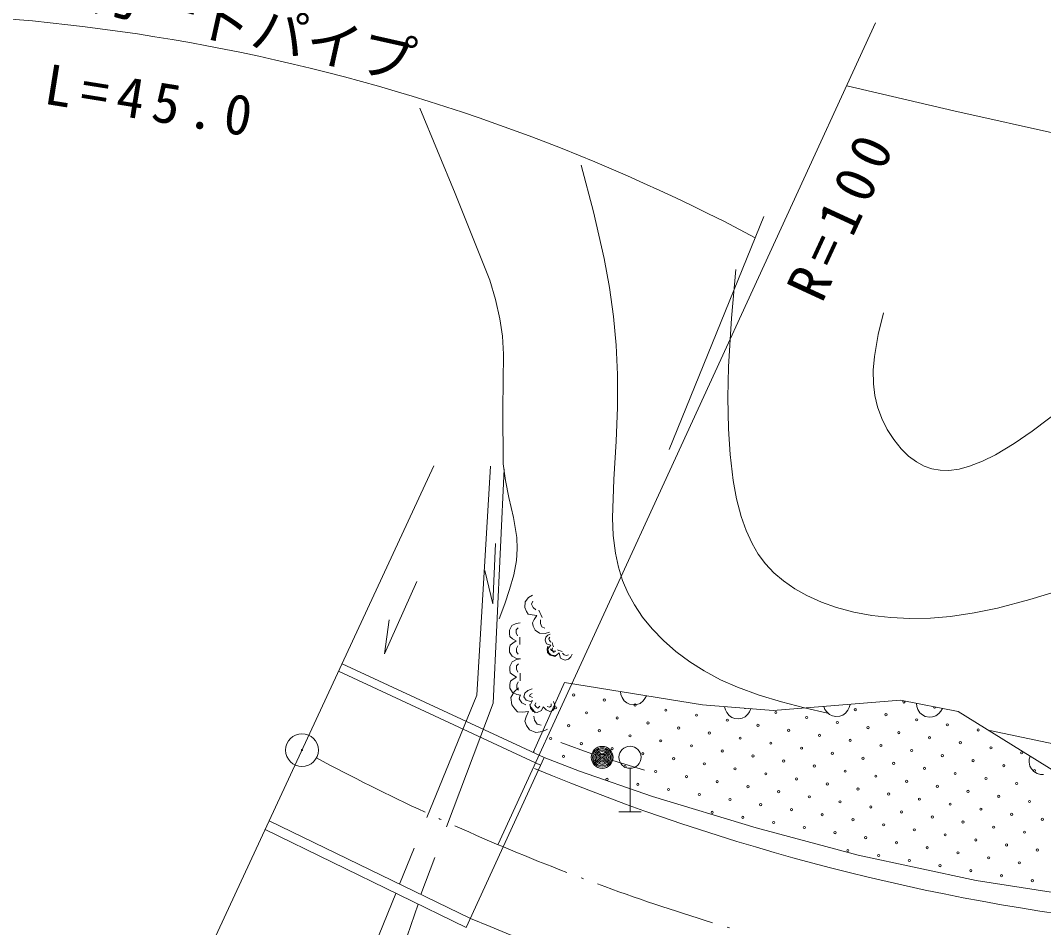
# Model space of a CAD drawing. Units: millimetres, scale not verified. Extents: x -16827 to 623173, y -207307 to 152693.
# Drawn here: x 254521 to 300983, y 50942 to 92149 of the extents above; entities that cross this region are included whole.
import ezdxf
from ezdxf.enums import TextEntityAlignment as Align

# ---------------------------------------------------------------- set-up
doc = ezdxf.new("R2010")
doc.units = ezdxf.units.MM
doc.header["$LTSCALE"] = 1000
doc.linetypes.add('DASHED', pattern=[7.5, 6, -1.5])
doc.layers.add('S-BGD', color=7, linetype='Continuous', lineweight=13)
doc.styles.add('ＭＳ ゴシック', font='')
doc.styles.get('ＭＳ ゴシック').set_extended_font_data('MS Gothic')

msp = doc.modelspace()

# ---------------------------------------------------------------- linework, layer by layer
at = {"layer": 'S-BGD'}
for p, q in [((276216, 54723), (293358, 92034)), ((292044, 89174), (296912, 88050)), ((272660, 88159), (274269, 84287)), ((296912, 88050), (301794, 86948)), ((279989, 85568), (280538, 83456)), ((274269, 84287), (275839, 80351)), ((280538, 83456), (281028, 81330)), ((288281, 83237), (283977, 72651)), ((281028, 81330), (281272, 80019)), ((287003, 80829), (286807, 78630)), ((275839, 80351), (276095, 79480)), ((281272, 80019), (281456, 78704)), ((276095, 79480), (276294, 78591)), ((276294, 78591), (276409, 77800)), ((281456, 78704), (281574, 77393)), ((286807, 78630), (286669, 76413)), ((293716, 78871), (293479, 77879)), ((276409, 77800), (276464, 76991)), ((293479, 77879), (293301, 76876)), ((281574, 77393), (281633, 76063)), ((276464, 76991), (276426, 74501)), ((293301, 76876), (293248, 76258)), ((286669, 76413), (286640, 75020)), ((293248, 76258), (293257, 75638)), ((281633, 76063), (281634, 74568)), ((293257, 75638), (293322, 75116)), ((286640, 75020), (286671, 73599)), ((293322, 75116), (293449, 74592)), ((300463, 73498), (302328, 74898)), ((276426, 74501), (276449, 72001)), ((281634, 74568), (281575, 73044)), ((293449, 74592), (293639, 74073)), ((293639, 74073), (293888, 73570)), ((286671, 73599), (286750, 72426)), ((293888, 73570), (294182, 73108)), ((299644, 72930), (300463, 73498)), ((281575, 73044), (281462, 71293)), ((294182, 73108), (294519, 72689)), ((294519, 72689), (294855, 72362)), ((298800, 72419), (299644, 72930)), ((286750, 72426), (286891, 71243)), ((294855, 72362), (295216, 72091)), ((295216, 72091), (295556, 71907)), ((297622, 71895), (298210, 72123)), ((298210, 72123), (298800, 72419)), ((260201, 43682), (273296, 71915)), ((275861, 71901), (275240, 61497)), ((276483, 71772), (275991, 61135)), ((276449, 72001), (276541, 71244)), ((295556, 71907), (295910, 71782)), ((295910, 71782), (296293, 71716)), ((296293, 71716), (296687, 71710)), ((296687, 71710), (297146, 71770)), ((297146, 71770), (297622, 71895)), ((276541, 71244), (276695, 70483)), ((281462, 71293), (281409, 69552)), ((286891, 71243), (287043, 70413)), ((276695, 70483), (276911, 69571)), ((287043, 70413), (287253, 69609)), ((276911, 69571), (277064, 68664)), ((281409, 69552), (281445, 68748)), ((287253, 69609), (287473, 68982)), ((287473, 68982), (287745, 68390)), ((276099, 68384), (275970, 65643)), ((277064, 68664), (277084, 68148)), ((281445, 68748), (281540, 67953)), ((287745, 68390), (288026, 67911)), ((277084, 68148), (277045, 67622)), ((281540, 67953), (281673, 67320)), ((288026, 67911), (288360, 67460)), ((277045, 67622), (276922, 66960)), ((288360, 67460), (288739, 67057)), ((275970, 65643), (275610, 67161)), ((276922, 66960), (276737, 66300)), ((281673, 67320), (281863, 66705)), ((288739, 67057), (289170, 66688)), ((272523, 66661), (271049, 63374)), ((281863, 66705), (282101, 66146)), ((289170, 66688), (289684, 66331)), ((276737, 66300), (276512, 65640)), ((277600, 65932), (277777, 66048)), ((282101, 66146), (282400, 65598)), ((289684, 66331), (290240, 66020)), ((290240, 66020), (290898, 65725)), ((300356, 65840), (301808, 66282)), ((276512, 65640), (276261, 64970)), ((277425, 65475), (277437, 65741)), ((277437, 65741), (277600, 65932)), ((277786, 65772), (277731, 65634)), ((277731, 65634), (277800, 65482)), ((282400, 65598), (282777, 65042)), ((290898, 65725), (291588, 65482)), ((298888, 65457), (300356, 65840)), ((277502, 65306), (277425, 65475)), ((277581, 65178), (277502, 65306)), ((277756, 65140), (277581, 65178)), ((277971, 65116), (277756, 65140)), ((277800, 65482), (277925, 65375)), ((277853, 64939), (277971, 65116)), ((278062, 65366), (278105, 65248)), ((278105, 65248), (278146, 65159)), ((278146, 65159), (278213, 65022)), ((291588, 65482), (292373, 65273)), ((292373, 65273), (293182, 65120)), ((293182, 65120), (294045, 65020)), ((295843, 64999), (296764, 65079)), ((296764, 65079), (297832, 65238)), ((297832, 65238), (298888, 65457)), ((271049, 63374), (271269, 64919)), ((276725, 64452), (276830, 64663)), ((276830, 64663), (277031, 64760)), ((277031, 64760), (277215, 64790)), ((277772, 64790), (277853, 64939)), ((277808, 64633), (277772, 64790)), ((277891, 64451), (277808, 64633)), ((278139, 64916), (278133, 64760)), ((278133, 64760), (278204, 64604)), ((278204, 64604), (278341, 64538)), ((282777, 65042), (283212, 64506)), ((294045, 65020), (294909, 64979)), ((294909, 64979), (295843, 64999)), ((276726, 64288), (276725, 64452)), ((276744, 64156), (276726, 64288)), ((276872, 64063), (276744, 64156)), ((277123, 64563), (277029, 64472)), ((277029, 64472), (277031, 64324)), ((277031, 64324), (277093, 64192)), ((277201, 64136), (277194, 64025)), ((278098, 64310), (277891, 64451)), ((278343, 64299), (278098, 64310)), ((278546, 64356), (278343, 64299)), ((278346, 63999), (278373, 64138)), ((278373, 64138), (278474, 64227)), ((278474, 64227), (278576, 64275)), ((278560, 64128), (278520, 64060)), ((283212, 64506), (283725, 63975)), ((276732, 63633), (276760, 63774)), ((276760, 63774), (276878, 63865)), ((277038, 63966), (276872, 64063)), ((276878, 63865), (277038, 63966)), ((277102, 63744), (277041, 63620)), ((277194, 64025), (277195, 63938)), ((277195, 63938), (277200, 63802)), ((278374, 63903), (278346, 63999)), ((278406, 63830), (278374, 63903)), ((278496, 63797), (278406, 63830)), ((278445, 63592), (278467, 63723)), ((278477, 63610), (278531, 63683)), ((278608, 63767), (278496, 63797)), ((278520, 64060), (278545, 63974)), ((278531, 63683), (278608, 63767)), ((278545, 63974), (278603, 63908)), ((278675, 63892), (278688, 63827)), ((278688, 63827), (278703, 63777)), ((278703, 63777), (278728, 63699)), ((283725, 63975), (284288, 63479)), ((276734, 63456), (276732, 63633)), ((276851, 63268), (276734, 63456)), ((277045, 63171), (276851, 63268)), ((277041, 63620), (277043, 63468)), ((277043, 63468), (277130, 63366)), ((278463, 63435), (278445, 63592)), ((278580, 63316), (278463, 63435)), ((278484, 63524), (278477, 63610)), ((278514, 63422), (278484, 63524)), ((278612, 63331), (278514, 63422)), ((278691, 63279), (278580, 63316)), ((278598, 63609), (278638, 63525)), ((278741, 63307), (278612, 63331)), ((278638, 63525), (278737, 63491)), ((278681, 63649), (278666, 63567)), ((278666, 63567), (278691, 63478)), ((278691, 63478), (278759, 63433)), ((278783, 63261), (278691, 63279)), ((278737, 63491), (278840, 63503)), ((278853, 63321), (278741, 63307)), ((278876, 63325), (278783, 63261)), ((278979, 63414), (278876, 63325)), ((278903, 63563), (278975, 63532)), ((278975, 63532), (279034, 63513)), ((279010, 63284), (278979, 63414)), ((279044, 63183), (279010, 63284)), ((279034, 63513), (279126, 63485)), ((279143, 63406), (279212, 63336)), ((279212, 63336), (279314, 63302)), ((279314, 63302), (279403, 63337)), ((279514, 63236), (279404, 63128)), ((279575, 63354), (279514, 63236)), ((284288, 63479), (284913, 63010)), ((269124, 62920), (278297, 58660)), ((276740, 62806), (276845, 63017)), ((276742, 62642), (276740, 62806)), ((276845, 63017), (277046, 63114)), ((277231, 63144), (277045, 63171)), ((277138, 62917), (277045, 62826)), ((277045, 62826), (277046, 62677)), ((277046, 63114), (277231, 63144)), ((279131, 63132), (279044, 63183)), ((279251, 63093), (279131, 63132)), ((279404, 63128), (279251, 63093)), ((284913, 63010), (285566, 62596)), ((268967, 62582), (278142, 58321)), ((276759, 62510), (276742, 62642)), ((276888, 62417), (276759, 62510)), ((277053, 62319), (276888, 62417)), ((276894, 62219), (277053, 62319)), ((277046, 62677), (277109, 62546)), ((277216, 62490), (277209, 62378)), ((277209, 62378), (277210, 62292)), ((277210, 62292), (277215, 62156)), ((285566, 62596), (286312, 62200)), ((276748, 61987), (276775, 62127)), ((276749, 61810), (276748, 61987)), ((276866, 61622), (276749, 61810)), ((276775, 62127), (276894, 62219)), ((276949, 61656), (277137, 61838)), ((277117, 62098), (277057, 61974)), ((277057, 61974), (277058, 61821)), ((277058, 61821), (277145, 61719)), ((277803, 58890), (279230, 62081)), ((279230, 62081), (285490, 61052)), ((286312, 62200), (287081, 61860)), ((287081, 61860), (288066, 61501)), ((276795, 61386), (276949, 61656)), ((276842, 61061), (276795, 61386)), ((277061, 61525), (276866, 61622)), ((277246, 61498), (277061, 61525)), ((277211, 61504), (277176, 61325)), ((277425, 61593), (277374, 61415)), ((277374, 61415), (277488, 61267)), ((277570, 61708), (277425, 61593)), ((277762, 61787), (277570, 61708)), ((277667, 61535), (277644, 61447)), ((277644, 61447), (277773, 61397)), ((277766, 61577), (277667, 61535)), ((281790, 61521), (281768, 61664)), ((281842, 61393), (281790, 61521)), ((281936, 61244), (281842, 61393)), ((282883, 61341), (282793, 61237)), ((282952, 61469), (282883, 61341)), ((288066, 61501), (289083, 61195)), ((276974, 60873), (276842, 61061)), ((277098, 60736), (276974, 60873)), ((277176, 61325), (277295, 61156)), ((277295, 61156), (277471, 61055)), ((277488, 61267), (277683, 61209)), ((277639, 61075), (277719, 60942)), ((277778, 61249), (277674, 61039)), ((277674, 61039), (277691, 60902)), ((277683, 61209), (277778, 61249)), ((277691, 60902), (277798, 60758)), ((277719, 60942), (277789, 60844)), ((277925, 61152), (277885, 61038)), ((277885, 61038), (277937, 60967)), ((277937, 60967), (278015, 60915)), ((278015, 60915), (278107, 60999)), ((278184, 60803), (278259, 60964)), ((278259, 60964), (278402, 60833)), ((278434, 60983), (278550, 60947)), ((278550, 60947), (278624, 61005)), ((278624, 61005), (278622, 61110)), ((278702, 60804), (278771, 60907)), ((278786, 61037), (278722, 61206)), ((278771, 60907), (278786, 61037)), ((282055, 61152), (281936, 61244)), ((282187, 61087), (282055, 61152)), ((282371, 61057), (282187, 61087)), ((282517, 61076), (282371, 61057)), ((282659, 61125), (282517, 61076)), ((282793, 61237), (282659, 61125)), ((285490, 61052), (288706, 60795)), ((286534, 60830), (286500, 60971)), ((287696, 60876), (287637, 60742)), ((288706, 60795), (294494, 61267)), ((289083, 61195), (290124, 60925)), ((290124, 60925), (291173, 60673)), ((291058, 60848), (291002, 60982)), ((292162, 60938), (292099, 60816)), ((292198, 61079), (292162, 60938)), ((294494, 61267), (297110, 60752)), ((295231, 60981), (295213, 61125)), ((295279, 60852), (295231, 60981)), ((296391, 60893), (296317, 60767)), ((277320, 60731), (277098, 60736)), ((277587, 60751), (277320, 60731)), ((277420, 60310), (277483, 60509)), ((277483, 60509), (277587, 60751)), ((277789, 60844), (277902, 60692)), ((277798, 60758), (277981, 60708)), ((277836, 60547), (277865, 60357)), ((277981, 60708), (278184, 60803)), ((278402, 60833), (278565, 60760)), ((278565, 60760), (278702, 60804)), ((286596, 60708), (286534, 60830)), ((286702, 60567), (286596, 60708)), ((286828, 60485), (286702, 60567)), ((286965, 60432), (286828, 60485)), ((287151, 60417), (286965, 60432)), ((287295, 60447), (287151, 60417)), ((287432, 60509), (287295, 60447)), ((287556, 60631), (287432, 60509)), ((287637, 60742), (287556, 60631)), ((291140, 60737), (291058, 60848)), ((291267, 60615), (291140, 60737)), ((291404, 60554), (291267, 60615)), ((291548, 60524), (291404, 60554)), ((291734, 60539), (291548, 60524)), ((291871, 60592), (291734, 60539)), ((291996, 60675), (291871, 60592)), ((292099, 60816), (291996, 60675)), ((295368, 60700), (295279, 60852)), ((295484, 60604), (295368, 60700)), ((295614, 60536), (295484, 60604)), ((295797, 60500), (295614, 60536)), ((295943, 60514), (295797, 60500)), ((296087, 60559), (295943, 60514)), ((296224, 60666), (296087, 60559)), ((296317, 60767), (296224, 60666)), ((297110, 60752), (312196, 51394)), ((277500, 60127), (277420, 60310)), ((277642, 59926), (277500, 60127)), ((277865, 60357), (277987, 60183)), ((277987, 60183), (278169, 60135)), ((278460, 59961), (278225, 59845)), ((277926, 59802), (277642, 59926)), ((278225, 59845), (277926, 59802)), ((298546, 59892), (301489, 59277)), ((280469, 58839), (279057, 59346)), ((278297, 58660), (274768, 50951)), ((279916, 58051), (278297, 58660)), ((300337, 58588), (300372, 58729)), ((300337, 58450), (300337, 58588)), ((281418, 58526), (282854, 58093)), ((282204, 58177), (282204, 56205)), ((300366, 58277), (300337, 58450)), ((300441, 58146), (300366, 58277)), ((300538, 58036), (300441, 58146)), ((283218, 56893), (279916, 58051)), ((300696, 57938), (300538, 58036)), ((300838, 57899), (300696, 57938)), ((300988, 57891), (300838, 57899)), ((287934, 55478), (283218, 56893)), ((274953, 51355), (265819, 55794)), ((281694, 56205), (282706, 56205)), ((265632, 55391), (274768, 50951)), ((292565, 54235), (287934, 55478)), ((297925, 53077), (292565, 54235)), ((303113, 52262), (297925, 53077)), ((271568, 52485), (270607, 50143)), ((272589, 52005), (272088, 50543))]:
    msp.add_line(p, q, dxfattribs=at)
at = {"layer": 'S-BGD', "linetype": 'DASHED'}
for p, q in [((275240, 61497), (271737, 52918)), ((275991, 61135), (272709, 52446))]:
    msp.add_line(p, q, dxfattribs=at)
at = {"layer": 'S-BGD'}
for centre, radius in [((279643, 61507), 49.8), ((278830, 60924), 49.8), ((281038, 61277), 49.8), ((282434, 61048), 49.8), ((283829, 60819), 49.8), ((292431, 60838), 49.8), ((280226, 60694), 49.8), ((281621, 60465), 49.8), ((285224, 60589), 49.8), ((286620, 60360), 49.8), ((288828, 60713), 49.8), ((290223, 60484), 49.8), ((293827, 60608), 49.8), ((295222, 60379), 49.8), ((279413, 60111), 49.8), ((283017, 60236), 49.8), ((284412, 60006), 49.8), ((288015, 60130), 49.8), ((289411, 59901), 49.8), ((291619, 60255), 49.8), ((293014, 60025), 49.8), ((296618, 60150), 49.8), ((298013, 59920), 49.8), ((267306, 59001), 746), ((278601, 59528), 49.8), ((280809, 59882), 49.8), ((282204, 59652), 49.8), ((283600, 59423), 49.8), ((285808, 59777), 49.8), ((287203, 59547), 49.8), ((290806, 59672), 49.8), ((292202, 59442), 49.8), ((294410, 59796), 49.8), ((295805, 59566), 49.8), ((267306, 59001), 22.5), ((279996, 59299), 49.8), ((280939, 58671), 498), ((280939, 58671), 440), ((280939, 58671), 382), ((281392, 59069), 49.8), ((282204, 58680), 502), ((284995, 59194), 49.8), ((286391, 58964), 49.8), ((288599, 59318), 49.8), ((289994, 59089), 49.8), ((293597, 59213), 49.8), ((294993, 58983), 49.8), ((297201, 59337), 49.8), ((298596, 59108), 49.8), ((279184, 58716), 49.8), ((280939, 58671), 322), ((280939, 58671), 265), ((280939, 58671), 195), ((280939, 58671), 135), ((280939, 58671), 77.5), ((280939, 58671), 15), ((282787, 58840), 49.8), ((284183, 58611), 49.8), ((287786, 58735), 49.8), ((289182, 58505), 49.8), ((291389, 58859), 49.8), ((292785, 58630), 49.8), ((296388, 58754), 49.8), ((297784, 58525), 49.8), ((299992, 58878), 49.8), ((280579, 58486), 49.8), ((281975, 58257), 49.8), ((283370, 58028), 49.8), ((285578, 58381), 49.8), ((286974, 58152), 49.8), ((290577, 58276), 49.8), ((291973, 58047), 49.8), ((294180, 58400), 49.8), ((295576, 58171), 49.8), ((299179, 58295), 49.8), ((300575, 58066), 49.8), ((281162, 57674), 49.8), ((284766, 57798), 49.8), ((286161, 57569), 49.8), ((288369, 57922), 49.8), ((289765, 57693), 49.8), ((293368, 57817), 49.8), ((294763, 57588), 49.8), ((296971, 57942), 49.8), ((298367, 57712), 49.8), ((282558, 57445), 49.8), ((283953, 57215), 49.8), ((287557, 57339), 49.8), ((288952, 57110), 49.8), ((291160, 57464), 49.8), ((292556, 57234), 49.8), ((296159, 57359), 49.8), ((297554, 57129), 49.8), ((299762, 57483), 49.8), ((285349, 56986), 49.8), ((286744, 56756), 49.8), ((290348, 56881), 49.8), ((291743, 56651), 49.8), ((293951, 57005), 49.8), ((295347, 56775), 49.8), ((298950, 56900), 49.8), ((300345, 56670), 49.8), ((285932, 56173), 49.8), ((288140, 56527), 49.8), ((289535, 56298), 49.8), ((293139, 56422), 49.8), ((294534, 56192), 49.8), ((296742, 56546), 49.8), ((298138, 56317), 49.8), ((287327, 55944), 49.8), ((288723, 55715), 49.8), ((290931, 56068), 49.8), ((292326, 55839), 49.8), ((295930, 55963), 49.8), ((297325, 55734), 49.8), ((299533, 56087), 49.8), ((300928, 55858), 49.8), ((290118, 55485), 49.8), ((291514, 55256), 49.8), ((293722, 55609), 49.8), ((295117, 55380), 49.8), ((298721, 55504), 49.8), ((300116, 55275), 49.8), ((292909, 55026), 49.8), ((294305, 54797), 49.8), ((296513, 55151), 49.8), ((297908, 54921), 49.8), ((292097, 54443), 49.8), ((295700, 54568), 49.8), ((297096, 54338), 49.8), ((299304, 54692), 49.8), ((300699, 54462), 49.8), ((293492, 54214), 49.8), ((294888, 53985), 49.8), ((298491, 54109), 49.8), ((299887, 53879), 49.8), ((296283, 53755), 49.8), ((297679, 53526), 49.8), ((299074, 53296), 49.8), ((300470, 53067), 49.8)]:
    msp.add_circle(centre, radius, dxfattribs=at)
for centre, radius, start, end in [((246663, 4450), 88077, 62.08817, 95.50281), ((287432, 60943), 49.8, 242.6228, 288.2297), ((294639, 61191), 49.8, 101.6995, 56.0418), ((296035, 60962), 49.8, 167.0604, 350.681), ((315680, 147937), 101240, 241.88231, 244.9996), ((277788, 58945), 49.8, 291.6301, 20.1654), ((316168, 149966), 99468, 247.34874, 279.97089), ((315680, 147937), 101240, 245.38927, 245.45421), ((315680, 147937), 101240, 245.84387, 248.96118), ((315680, 147937), 101240, 249.35085, 249.41579), ((315680, 147937), 101240, 249.80545, 252.92274), ((315435, 147609), 104420, 247.18971, 281.19798), ((315680, 147937), 101240, 253.31241, 253.37735)]:
    msp.add_arc(centre, radius, start, end, dxfattribs=at)

# ---------------------------------------------------------------- texts
at = {"layer": 'S-BGD', "style": 'ＭＳ ゴシック'}
msp.add_text('ガードパイプ', height=1833, rotation=347.4, dxfattribs=at).set_placement((257448, 92088), align=Align.BOTTOM_LEFT)
at = {"layer": 'S-BGD', "char_height": 1833, "attachment_point": 7, "style": 'ＭＳ ゴシック'}
for s, insert, rotation in [('\\T1.32;L=45.0', (255518, 88348), 350.9), ('\\T1.32;R=100', (290948, 79250), 65.2)]:
    msp.add_mtext(s, dxfattribs=dict(at, insert=insert, rotation=rotation))

doc.saveas('drawing.dxf')
